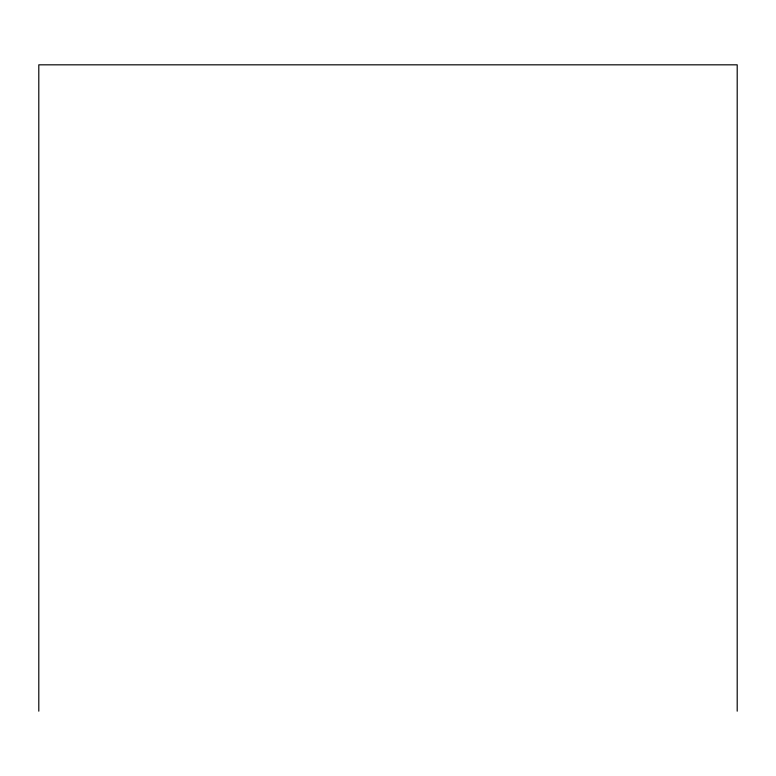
<?xml version="1.0" encoding="UTF-8"?>
<svg xmlns="http://www.w3.org/2000/svg" width="776" height="776" viewBox="0 0 776 776"><rect width="100%" height="100%" fill="white"/><g stroke="black" fill="none" stroke-linecap="round" stroke-linejoin="round"><path stroke-width="1.16" d="M737.2 711.175L737.2 64.825L38.8 64.825L38.8 711.175"/></g></svg>
